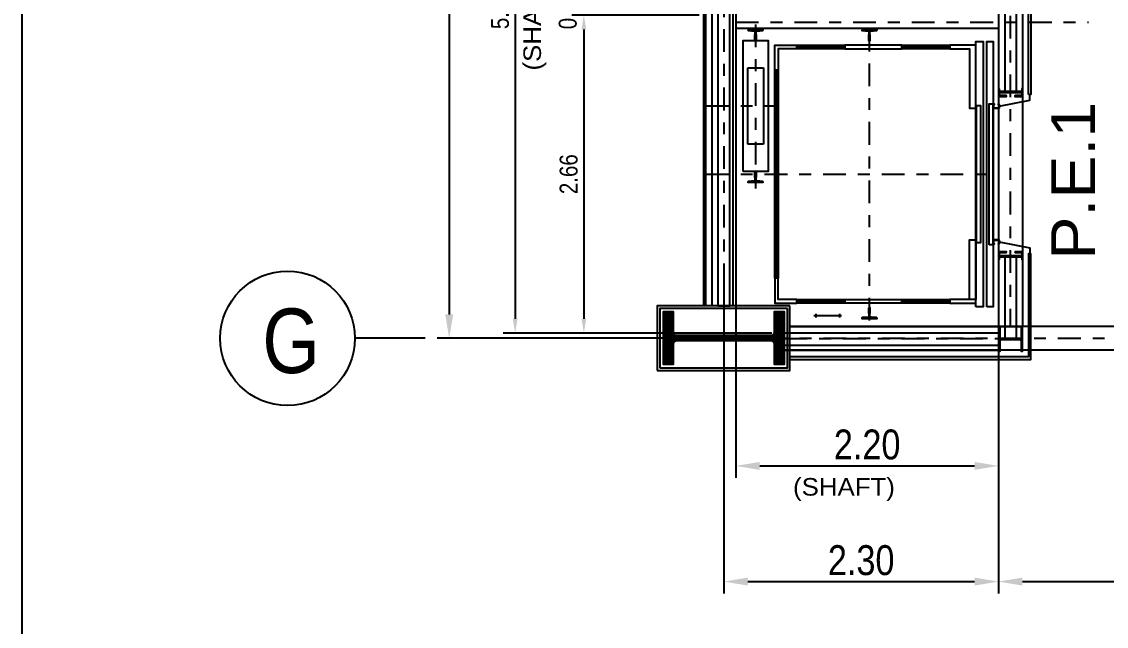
# Model space of a CAD drawing. Header units: millimetres. Extents: x 2148 to 2681, y 758 to 986.
# Drawn here: x 2480.45 to 2489.53, y 844.07 to 849.13 of the extents above; entities that cross this region are included whole.
import ezdxf

# ---------------------------------------------------------------- set-up
doc = ezdxf.new("R2010")
doc.units = ezdxf.units.MM
doc.linetypes.add('ACAD_ISO02W100', pattern=[15, 12, -3])
doc.linetypes.add('CENTER2', pattern=[28.575, 19.05, -3.175, 3.175, -3.175])
for name, color, linetype in [('ar elev', 2, 'Continuous'), ('cladding', 2, 'Continuous'), ('DIM', 20, 'Continuous'), ('ELAYOUT', 4, 'Continuous'), ('HATCH', 8, 'Continuous'), ('p-boarder', 2, 'Continuous'), ('S-COLS', 6, 'Continuous'), ('TEXT', 6, 'Continuous'), ('wall', 4, 'Continuous')]:
    doc.layers.add(name, color=color, linetype=linetype)
doc.styles.add('ARIALNW', font='ARIALN.TTF')
doc.styles.add('MMTX$0$ESMX$0$X-OPTA1D', font='x-opta1d')
doc.dimstyles.new('DIM 100', dxfattribs={"dimtxt": 0.2, "dimasz": 0.2, "dimexe": 0.1, "dimexo": 0, "dimgap": 0.05, "dimtad": 1, "dimzin": 0, "dimdsep": 46, "dimtxsty": 'ARIALNW', "dimcen": 0.09, "dimclrd": 6, "dimclre": 6, "dimclrt": 13, "dimadec": 0, "dimazin": 0, "dimtfac": 1, "dimtofl": 0, "dimtmove": 2, "dimatfit": 3, "dimfxl": 1, "dimtolj": 1, "dimtzin": 0, "dimarcsym": 0})

# ---------------------------------------------------------------- blocks, each defined once
blk = doc.blocks.new('*D2731')
at = {"color": 6, "lineweight": -2, "ltscale": 0.05, "transparency": 16777216}
for p, q in [((2485.847, 854.4778), (2483.9273, 854.4778)), ((2484.0273, 854.2778), (2484.0273, 846.676)), ((2485.847, 846.476), (2483.9273, 846.476))]:
    blk.add_line(p, q, dxfattribs=at)
at = {"color": 6, "ltscale": 0.05, "transparency": 16777216}
for points in [[(2483.994, 854.2778), (2484.0606, 854.2778), (2484.0273, 854.4778)], [(2483.994, 846.676), (2484.0606, 846.676), (2484.0273, 846.476)]]:
    blk.add_solid(points, dxfattribs=at)
at = {"layer": 'Defpoints', "color": 0, "ltscale": 0.05, "transparency": 16777216}
for p in [(2485.847, 854.4778), (2484.0273, 846.476), (2485.847, 846.476, 0)]:
    blk.add_point(p, dxfattribs=at)
at = {"color": 13, "ltscale": 0.05, "transparency": 16777216, "insert": (2483.8497, 850.4769), "char_height": 0.25, "attachment_point": 5, "rotation": 90, "style": 'ARIALNW'}
blk.add_mtext('\\A1;8.00', dxfattribs=at)
blk = doc.blocks.new('*D2733')
at = {"color": 6, "lineweight": -2, "ltscale": 0.05, "transparency": 16777216}
for p, q in [((2486.4252, 847.1097), (2486.4252, 845.3081)), ((2488.623, 846.727), (2488.623, 845.3081)), ((2486.6252, 845.4081), (2488.423, 845.4081))]:
    blk.add_line(p, q, dxfattribs=at)
at = {"color": 6, "ltscale": 0.05, "transparency": 16777216}
for points in [[(2486.6252, 845.4414), (2486.6252, 845.3748), (2486.4252, 845.4081)], [(2488.423, 845.4414), (2488.423, 845.3748), (2488.623, 845.4081)]]:
    blk.add_solid(points, dxfattribs=at)
at = {"layer": 'Defpoints', "color": 0, "ltscale": 0.05, "transparency": 16777216}
for p in [(2486.4252, 847.1097, 0), (2488.623, 846.727, 0), (2488.623, 845.4081)]:
    blk.add_point(p, dxfattribs=at)
at = {"color": 13, "ltscale": 0.05, "transparency": 16777216, "insert": (2487.5241, 845.5857), "char_height": 0.25, "attachment_point": 5, "style": 'ARIALNW'}
blk.add_mtext('\\A1;2.20', dxfattribs=at)
blk = doc.blocks.new('*D2735')
at = {"color": 6, "lineweight": -2, "ltscale": 0.05, "transparency": 16777216}
for p, q in [((2488.623, 845.6825), (2488.623, 844.3397)), ((2491.8203, 845.6831), (2491.8203, 844.3397)), ((2488.823, 844.4397), (2491.6203, 844.4397))]:
    blk.add_line(p, q, dxfattribs=at)
at = {"color": 6, "ltscale": 0.05, "transparency": 16777216}
for points in [[(2488.823, 844.473), (2488.823, 844.4063), (2488.623, 844.4397)], [(2491.6203, 844.473), (2491.6203, 844.4063), (2491.8203, 844.4397)]]:
    blk.add_solid(points, dxfattribs=at)
at = {"layer": 'Defpoints', "color": 0, "ltscale": 0.05, "transparency": 16777216}
for p in [(2488.623, 845.6825), (2491.8203, 845.6831), (2491.8203, 844.4397)]:
    blk.add_point(p, dxfattribs=at)
at = {"color": 13, "ltscale": 0.05, "transparency": 16777216, "insert": (2490.2217, 844.6173), "char_height": 0.25, "attachment_point": 5, "style": 'ARIALNW'}
blk.add_mtext('\\A1;3.20', dxfattribs=at)
blk = doc.blocks.new('*D2736')
at = {"color": 6, "lineweight": -2, "ltscale": 0.05, "transparency": 16777216}
for p, q in [((2486.3252, 847.0309), (2486.3252, 844.3397)), ((2488.623, 846.0101), (2488.623, 844.3397)), ((2486.5252, 844.4397), (2488.423, 844.4397))]:
    blk.add_line(p, q, dxfattribs=at)
at = {"color": 6, "ltscale": 0.05, "transparency": 16777216}
for points in [[(2486.5252, 844.473), (2486.5252, 844.4063), (2486.3252, 844.4397)], [(2488.423, 844.473), (2488.423, 844.4063), (2488.623, 844.4397)]]:
    blk.add_solid(points, dxfattribs=at)
at = {"layer": 'Defpoints', "color": 0, "ltscale": 0.05, "transparency": 16777216}
for p in [(2486.3252, 847.0309, 0), (2488.623, 846.0101), (2488.623, 844.4397)]:
    blk.add_point(p, dxfattribs=at)
at = {"color": 13, "ltscale": 0.05, "transparency": 16777216, "insert": (2487.4741, 844.6173), "char_height": 0.25, "attachment_point": 5, "style": 'ARIALNW'}
blk.add_mtext('\\A1;2.30', dxfattribs=at)
blk = doc.blocks.new('A$C1DB67A09')
at = {"layer": 'wall', "color": 16, "linetype": 'ByBlock', "ltscale": 1.5, "elevation": 0}
blk.add_lwpolyline([(9.4918, -81.2801), (106.6918, -81.2801), (106.6918, -9.4801), (9.4918, -9.4801)], close=True, dxfattribs=at)
blk = doc.blocks.new('*D2842')
at = {"layer": 'cladding', "color": 6, "lineweight": -2, "transparency": 16777216}
for p, q in [((2486.4686, 851.9436), (2484.4789, 851.9436)), ((2484.5789, 851.8236), (2484.5789, 846.6392)), ((2486.7278, 846.5192), (2484.4789, 846.5192))]:
    blk.add_line(p, q, dxfattribs=at)
at = {"layer": 'cladding', "color": 6, "transparency": 16777216}
for points in [[(2484.5589, 851.8236), (2484.5989, 851.8236), (2484.5789, 851.9436)], [(2484.5589, 846.6392), (2484.5989, 846.6392), (2484.5789, 846.5192)]]:
    blk.add_solid(points, dxfattribs=at)
at = {"layer": 'Defpoints', "color": 0, "transparency": 16777216}
for p in [(2486.4686, 851.9436), (2484.5789, 846.5192), (2486.7278, 846.5192)]:
    blk.add_point(p, dxfattribs=at)
at = {"layer": 'cladding', "color": 13, "transparency": 16777216, "insert": (2484.4523, 849.2314), "char_height": 0.15, "attachment_point": 5, "rotation": 90, "style": 'ARIALNW'}
blk.add_mtext('\\A1;5.42', dxfattribs=at)
blk = doc.blocks.new('*D2843')
at = {"layer": 'cladding', "color": 6, "lineweight": -2, "transparency": 16777216}
for p, q in [((2485.1539, 849.4002), (2485.1539, 849.5202)), ((2486.1199, 849.2802), (2485.0539, 849.2802)), ((2486.1199, 849.1803), (2485.0539, 849.1803)), ((2485.1539, 849.0603), (2485.1539, 848.9403))]:
    blk.add_line(p, q, dxfattribs=at)
at = {"layer": 'cladding', "color": 6, "transparency": 16777216}
for points in [[(2485.1339, 849.4002), (2485.1739, 849.4002), (2485.1539, 849.2802)], [(2485.1339, 849.0603), (2485.1739, 849.0603), (2485.1539, 849.1803)]]:
    blk.add_solid(points, dxfattribs=at)
at = {"layer": 'Defpoints', "color": 0, "transparency": 16777216}
for p in [(2486.1199, 849.2802), (2485.1539, 849.1803), (2486.1199, 849.1803)]:
    blk.add_point(p, dxfattribs=at)
at = {"layer": 'cladding', "color": 13, "transparency": 16777216, "insert": (2485.0196, 849.2302), "char_height": 0.15, "attachment_point": 5, "rotation": 90, "style": 'ARIALNW'}
blk.add_mtext('\\A1;0.10', dxfattribs=at)
blk = doc.blocks.new('*D2844')
at = {"layer": 'cladding', "color": 6, "lineweight": -2, "transparency": 16777216}
for p, q in [((2485.7244, 849.1803), (2485.0539, 849.1803)), ((2485.1539, 849.0603), (2485.1539, 846.6392)), ((2486.7278, 846.5192), (2485.0539, 846.5192))]:
    blk.add_line(p, q, dxfattribs=at)
at = {"layer": 'cladding', "color": 6, "transparency": 16777216}
for points in [[(2485.1339, 849.0603), (2485.1739, 849.0603), (2485.1539, 849.1803)], [(2485.1339, 846.6392), (2485.1739, 846.6392), (2485.1539, 846.5192)]]:
    blk.add_solid(points, dxfattribs=at)
at = {"layer": 'Defpoints', "color": 0, "transparency": 16777216}
for p in [(2485.7244, 849.1803), (2485.1539, 846.5192), (2486.7278, 846.5192)]:
    blk.add_point(p, dxfattribs=at)
at = {"layer": 'cladding', "color": 13, "transparency": 16777216, "insert": (2485.0273, 847.8498), "char_height": 0.15, "attachment_point": 5, "rotation": 90, "style": 'ARIALNW'}
blk.add_mtext('\\A1;2.66', dxfattribs=at)

msp = doc.modelspace()

# ---------------------------------------------------------------- hatches: boundary and pattern name
at = {"ltscale": 0.05}
h = msp.add_hatch(dxfattribs=at)
h.set_pattern_fill('ANSI31', color=8, scale=0.05, style=0)
h.set_pattern_definition([(45, (81353.141481, 3207.805891), (-0.0044194173824, 0.0044194173824), [])])
h.paths.add_polyline_path([(2485.8191841, 846.2576966), (2485.9012261, 846.2576966), (2485.9012261, 846.4268606, -0.414213562), (2485.9303091, 846.4559436), (2486.7199951, 846.4559436, -0.414213562), (2486.7490781, 846.4268606), (2486.7490781, 846.2576966), (2486.8311201, 846.2576966), (2486.8311201, 846.4786766), (2486.8311201, 846.6996566), (2486.7490781, 846.6996566), (2486.7490781, 846.5304926, -0.414213562), (2486.7199951, 846.5014096), (2485.9303091, 846.5014096, -0.414213562), (2485.9012261, 846.5304926), (2485.9012261, 846.6996566), (2485.8191841, 846.6996566)])

# ---------------------------------------------------------------- linework, layer by layer
for p, q in [((2486.4251521, 849.0732412, 0), (2488.6194638, 849.0732412, 0)), ((2483.8272955, 846.4759781, 0), (2483.2380936, 846.4759781, 0))]:
    msp.add_line(p, q, dxfattribs=at)
msp.add_circle((2482.674597, 846.4759781, 0), 0.5634965)
at = {"layer": 'ar elev', "color": 8, "linetype": 'CENTER2', "ltscale": 0.01}
for p, q in [((2486.5902123, 849.1025897, 0), (2486.5902123, 847.6882202, 0)), ((2487.5428701, 846.6252471, 0), (2487.5428701, 849.076275, 0)), ((2486.1754709, 848.4214202, 0), (2486.7461301, 848.4214202, 0)), ((2486.1754709, 847.8507611, 0), (2488.6296172, 847.8507611, 0))]:
    msp.add_line(p, q, dxfattribs=at)
at = {"layer": 'ar elev', "color": 8}
for p, q in [((2487.078235, 846.6657858, 0), (2487.3089934, 846.6657858, 0)), ((2487.0907085, 846.6689041, 0), (2487.0891493, 846.6657858, 0)), ((2487.0891493, 846.6657858, 0), (2487.0907085, 846.6626674, 0)), ((2487.0938268, 846.6704633, 0), (2487.0907085, 846.6689041, 0)), ((2487.0907085, 846.6626674, 0), (2487.0969452, 846.6626674, 0)), ((2487.0938268, 846.6813775, 0), (2487.0938268, 846.650194, 0)), ((2487.0969452, 846.6689041, 0), (2487.0938268, 846.6704633, 0)), ((2487.0969452, 846.6626674, 0), (2487.0969452, 846.6689041, 0)), ((2487.2902833, 846.6689041, 0), (2487.2887241, 846.6657858, 0)), ((2487.2887241, 846.6657858, 0), (2487.2902833, 846.6626674, 0)), ((2487.2934016, 846.6704633, 0), (2487.2902833, 846.6689041, 0)), ((2487.2902833, 846.6626674, 0), (2487.29652, 846.6626674, 0)), ((2487.2934016, 846.6813776, 0), (2487.2934016, 846.650194, 0)), ((2487.29652, 846.6689041, 0), (2487.2934016, 846.6704633, 0)), ((2487.2980791, 846.6657858, 0), (2487.29652, 846.6689041, 0)), ((2487.29652, 846.6626674, 0), (2487.2980791, 846.6657858, 0))]:
    msp.add_line(p, q, dxfattribs=at)
at = {"layer": 'ar elev', "elevation": 0}
for points in [[(2486.175471, 846.7467352), (2486.1754709, 852.1431782), (2488.8744081, 852.1431782), (2488.8744081, 851.2793936), (2488.8946774, 851.2793936), (2488.8946774, 852.1634475), (2486.1552016, 852.1634475), (2486.1552016, 846.7467352)], [(2486.780432, 848.7207824), (2486.7508076, 848.7207824), (2486.7508076, 848.9312714), (2486.9363498, 848.9312714), (2486.9363498, 848.9000879), (2486.780432, 848.9000879), (2486.780432, 848.7207824)], [(2488.216435, 848.9312715), (2488.216435, 848.9000879), (2488.3801487, 848.9000879), (2488.3801487, 848.4011509), (2488.4347199, 848.4011509), (2488.4347199, 848.9312715), (2488.216435, 848.9312715)], [(2488.5251523, 846.7406263), (2488.5251522, 848.9608958), (2488.5797235, 848.9608958), (2488.5797235, 846.7406263), (2488.5251523, 846.7406263)], [(2488.6296172, 848.4183021), (2488.8853224, 848.4681958), (2488.8853224, 848.5180895)], [(2488.6296172, 847.2832205), (2488.8853224, 847.2333268), (2488.8853224, 847.1834331)], [(2486.8780071, 846.2993789), (2488.8946775, 846.299379), (2488.8946774, 847.1834329), (2488.8744081, 847.1834329), (2488.8744081, 846.3196483), (2486.8780071, 846.3196482)], [(2486.780432, 846.9807397), (2486.7508076, 846.9807397), (2486.7508076, 846.7702507), (2486.9363498, 846.7702507), (2486.9363498, 846.8014343), (2486.780432, 846.8014343), (2486.780432, 846.9807397)]]:
    msp.add_lwpolyline(points, dxfattribs=at)
for points in [[(2488.8744081, 848.5180895), (2488.8744081, 849.9447374), (2488.8946774, 849.9447374), (2488.8946774, 848.5180895)], [(2486.4857474, 847.8710304), (2486.4857474, 848.9702509), (2486.6946772, 848.9702509), (2486.6946772, 847.8710304)], [(2487.3386177, 848.9312715), (2487.3386177, 848.9000879), (2487.814167, 848.9000879), (2487.814167, 848.9312715)], [(2488.4347199, 846.7406263), (2488.4347199, 848.9608958), (2488.4955278, 848.9608958), (2488.4955278, 846.7406263)], [(2486.7508076, 848.7145457), (2486.7508076, 848.7207824), (2486.7508076, 848.7207824), (2486.7508076, 848.7145457)], [(2488.6264988, 848.5664238), (2488.6249396, 848.5664238), (2488.6249396, 848.5009383), (2488.6904251, 848.5009383), (2488.6904251, 848.5024975), (2488.6888659, 848.5056159), (2488.6857476, 848.507175), (2488.6389722, 848.507175), (2488.6342947, 848.5087342), (2488.6311763, 848.5149709), (2488.6311763, 848.5617463), (2488.6296172, 848.5648646)], [(2488.6311763, 848.5430361), (2488.6311763, 848.5336811), (2488.8198369, 848.5336811), (2488.8198369, 848.5430361)], [(2488.8167185, 848.5087342), (2488.8104818, 848.507175), (2488.7637065, 848.507175), (2488.7605881, 848.5056159), (2488.7605881, 848.5024975), (2488.7605881, 848.5009383), (2488.8245144, 848.5009383), (2488.8245144, 848.5664238), (2488.8229552, 848.5664238), (2488.8198369, 848.5648646), (2488.8198369, 848.5617463), (2488.8198369, 848.5149709)], [(2488.4393975, 847.2754244), (2488.4393975, 848.4260978), (2488.4736994, 848.4260978), (2488.4736994, 847.2754244)], [(2488.5438624, 847.2598326), (2488.5438624, 848.4401304), (2488.5766051, 848.4401304), (2488.5766051, 847.2598326)], [(2488.5812826, 848.435453), (2488.5797235, 848.4323347), (2488.5797235, 848.4042695), (2488.5812826, 848.4011511), (2488.5828418, 848.4011511), (2488.6264988, 848.4011511), (2488.6296172, 848.4011511), (2488.6296172, 848.4042695), (2488.6296172, 848.4323347), (2488.6296172, 848.435453), (2488.6202621, 848.435453), (2488.6202621, 848.4338938), (2488.628058, 848.4338938), (2488.628058, 848.4027103), (2488.5828418, 848.4027103), (2488.5828418, 848.4338938), (2488.5906377, 848.4338938), (2488.5906377, 848.435453)], [(2488.3801487, 846.8014343), (2488.3801487, 847.3003712), (2488.4347199, 847.3003712), (2488.4347199, 846.8014343)], [(2488.5797235, 847.2972531), (2488.5797235, 847.2691879), (2488.5812827, 847.2660695), (2488.5828418, 847.2660695), (2488.5906377, 847.2660695), (2488.5906377, 847.2676287), (2488.5828418, 847.2676287), (2488.5828418, 847.2988122), (2488.628058, 847.2988122), (2488.628058, 847.2676287), (2488.6202621, 847.2676287), (2488.6202621, 847.2660695), (2488.6264988, 847.2660695), (2488.6296172, 847.2660695), (2488.6296172, 847.2691879), (2488.6296172, 847.2972531), (2488.6296172, 847.3003714), (2488.6264988, 847.3003714), (2488.5828418, 847.3003714), (2488.5812827, 847.3003714)], [(2488.6249396, 847.2005839), (2488.6249396, 847.1350984), (2488.6264988, 847.1350984), (2488.6296172, 847.1366576), (2488.6311764, 847.1397759), (2488.6311764, 847.1865513), (2488.6342947, 847.192788), (2488.6389722, 847.1943471), (2488.6857476, 847.1943471), (2488.6888659, 847.1959063), (2488.6904251, 847.1990247), (2488.6904251, 847.2005839)], [(2488.7605881, 847.2005839), (2488.7605881, 847.1959063), (2488.7637065, 847.1943471), (2488.8104818, 847.1943471), (2488.8167185, 847.192788), (2488.8198369, 847.1865513), (2488.8198369, 847.1366576), (2488.8229553, 847.1350984), (2488.8245144, 847.1350984), (2488.8245144, 847.2005839)], [(2488.6311764, 847.1678411), (2488.6311764, 847.158486), (2488.8198369, 847.158486), (2488.8198369, 847.1678411)], [(2487.3386178, 846.7702507), (2487.3386178, 846.8014343), (2487.814167, 846.8014343), (2487.814167, 846.7702507)], [(2488.216435, 846.8014343), (2488.216435, 846.7702507), (2488.4347199, 846.7702507), (2488.4347199, 846.8014343)], [(2488.6249396, 846.5706759), (2488.6249396, 846.369542), (2488.6374131, 846.369542), (2488.6374131, 846.4521784), (2488.6389723, 846.4599743), (2488.6436498, 846.4646518), (2488.6498865, 846.466211), (2488.7995676, 846.466211), (2488.8073635, 846.4646518), (2488.812041, 846.4599743), (2488.8136002, 846.4521784), (2488.8136002, 846.369542), (2488.8245144, 846.369542), (2488.8245144, 846.5706759), (2488.8136002, 846.5706759), (2488.8136002, 846.4864803), (2488.812041, 846.4802436), (2488.8073635, 846.4755661), (2488.7995676, 846.4740069), (2488.6498865, 846.4740069), (2488.6436498, 846.4755661), (2488.6389723, 846.4802436), (2488.6374131, 846.4864803), (2488.6374131, 846.5706759)]]:
    msp.add_lwpolyline(points, close=True, dxfattribs=at)
at = {"layer": 'ar elev', "color": 3, "elevation": 0}
for points in [[(2486.2752583, 849.2275153), (2486.2752584, 846.7467352), (2486.3750458, 846.7467352), (2486.3750457, 849.2275153)], [(2488.6748333, 849.2275153), (2488.6748333, 848.5430361), (2488.7746207, 848.5430361), (2488.7746207, 849.2275153)], [(2488.6748333, 847.158486), (2488.6748333, 846.4740069), (2488.7746207, 846.4740069), (2488.7746207, 847.158486)], [(2486.8311201, 846.519223), (2486.8311201, 846.4194356), (2488.6249396, 846.4194357), (2488.6249396, 846.5192231)]]:
    msp.add_lwpolyline(points, close=True, dxfattribs=at)
at = {"layer": 'ar elev', "color": 8, "elevation": 0}
for points in [[(2486.526286, 849.059124), (2486.526286, 849.0560057), (2486.5278452, 849.0528873), (2486.5309635, 849.0513281), (2486.579298, 849.0482098), (2486.5839756, 849.0466506), (2486.5855348, 849.0419731), (2486.5855348, 849.0201446), (2486.5824164, 849.0154671), (2486.5824164, 848.9718101), (2486.5839756, 848.9702509), (2486.5980082, 848.9702509), (2486.5980082, 849.0154671), (2486.5948898, 849.0201446), (2486.5948898, 849.0419731), (2486.5980082, 849.0466506), (2486.6026857, 849.0482098), (2486.649461, 849.0513282), (2486.6525794, 849.0528873), (2486.6541386, 849.0560057), (2486.6541386, 849.059124)], [(2487.4805029, 849.0591241), (2487.4805029, 849.0560057), (2487.4805029, 849.0528873), (2487.4836213, 849.0513282), (2487.5319558, 849.0482098), (2487.5366333, 849.0466506), (2487.5381925, 849.0419731), (2487.5381925, 849.0201446), (2487.5350742, 849.0154671), (2487.5350742, 848.9998753), (2487.5350742, 848.9718101), (2487.5366334, 848.9702509), (2487.550666, 848.9702509), (2487.550666, 848.9718101), (2487.550666, 849.0154671), (2487.5475476, 849.0201446), (2487.5475476, 849.0419731), (2487.550666, 849.0466506), (2487.5553435, 849.0482098), (2487.603678, 849.0513282), (2487.6052372, 849.0528873), (2487.6067964, 849.0560057), (2487.6067964, 849.0591241)], [(2486.9363498, 848.9000879), (2486.9363498, 848.9312715), (2487.3386177, 848.9312715), (2487.3386177, 848.9000879)], [(2486.9363498, 848.9110021), (2486.9363498, 848.9203572), (2487.3386177, 848.9203572), (2487.3386177, 848.9110021)], [(2487.814167, 848.9000879), (2487.814167, 848.9312715), (2488.216435, 848.9312715), (2488.216435, 848.9000879)], [(2487.814167, 848.9110021), (2487.814167, 848.9203572), (2488.216435, 848.9203572), (2488.216435, 848.9110021)], [(2486.7508076, 846.9807397), (2486.7508076, 848.7207824), (2486.780432, 848.7207824), (2486.780432, 846.9807397)], [(2486.7601627, 846.9807397), (2486.7601627, 848.7207824), (2486.7710769, 848.7207824), (2486.7710769, 846.9807397)], [(2486.5855348, 847.8211367), (2486.5855348, 847.7993082), (2486.5839756, 847.7946307), (2486.5792981, 847.7930715), (2486.5309635, 847.7899531), (2486.5278452, 847.7883939), (2486.526286, 847.7852756), (2486.526286, 847.7821572), (2486.6541386, 847.7821572), (2486.6541386, 847.7852756), (2486.6525794, 847.7883939), (2486.6494611, 847.7899531), (2486.6026857, 847.7930715), (2486.5980082, 847.7946307), (2486.5948898, 847.7993082), (2486.5948898, 847.8211367), (2486.5980082, 847.8258142), (2486.5980082, 847.8694712), (2486.5980082, 847.8710304), (2486.5839756, 847.8710304), (2486.5824164, 847.8694712), (2486.5824164, 847.8258142)], [(2486.9363498, 846.7702507), (2486.9363498, 846.8014343), (2487.3386178, 846.8014343), (2487.3386178, 846.7702507)], [(2486.9363498, 846.7796058), (2486.9363498, 846.79052), (2487.3386178, 846.79052), (2487.3386178, 846.7796058)], [(2487.5366334, 846.7312713), (2487.5350742, 846.7297121), (2487.5350742, 846.6860551), (2487.5366334, 846.6860551), (2487.5381926, 846.6813776), (2487.5381926, 846.6595491), (2487.5366334, 846.6548715), (2487.5319558, 846.6533124), (2487.4836213, 846.650194), (2487.480503, 846.6486348), (2487.480503, 846.6423981), (2487.6067964, 846.6423981), (2487.6067964, 846.6455165), (2487.6052372, 846.6486348), (2487.603678, 846.650194), (2487.5553435, 846.6533124), (2487.550666, 846.6548715), (2487.5475476, 846.6595491), (2487.5475476, 846.6813776), (2487.550666, 846.6860551), (2487.550666, 846.7016469), (2487.550666, 846.7297121), (2487.550666, 846.7312713)], [(2487.8141671, 846.7702507), (2487.8141671, 846.8014343), (2488.216435, 846.8014343), (2488.216435, 846.7702507)], [(2487.8141671, 846.7796058), (2487.8141671, 846.79052), (2488.216435, 846.79052), (2488.216435, 846.7796058)]]:
    msp.add_lwpolyline(points, close=True, dxfattribs=at)
at = {"layer": 'ar elev', "linetype": 'ACAD_ISO02W100', "ltscale": 0.3, "elevation": 0}
msp.add_lwpolyline([(2486.5247268, 848.1002295), (2486.5247268, 848.7410517), (2486.6572569, 848.7410517), (2486.6572569, 848.1002295)], close=True, dxfattribs=at)
at = {"layer": 'ELAYOUT', "ltscale": 10}
msp.add_line((2486.4001521, 854.1242508, 0.0000001), (2486.4001521, 846.7467352, 0), dxfattribs=at)
at = {"layer": 'HATCH', "linetype": 'CENTER2', "ltscale": 0.01}
for p, q in [((2486.3251521, 854.4603367, 0), (2486.3251521, 846.9559781, 0)), ((2488.7217208, 854.0803367, 0), (2488.7217208, 846.5759781, 0)), ((2486.4251521, 849.1221075, 0.0000001), (2489.3759997, 849.1221075, 0.0000001)), ((2486.6681318, 846.4759781, 0), (2494.9821723, 846.4759781, 0)), ((2486.8313327, 846.4740069, 0), (2488.6274818, 846.4740069, 0))]:
    msp.add_line(p, q, dxfattribs=at)
at = {"layer": 'HATCH', "color": 4, "linetype": 'ByBlock', "ltscale": 0.5, "elevation": 0}
for points in [[(2485.7681085, 846.2077171), (2486.8780071, 846.2077171), (2486.8780071, 846.7467352)], [(2486.8780071, 846.7467352), (2485.7681085, 846.7467352), (2485.7681085, 846.2077171)], [(2485.7881085, 846.2277171), (2486.8580071, 846.2277171), (2486.8580071, 846.7267352)], [(2486.8580071, 846.7267352), (2485.7881085, 846.7267352), (2485.7881085, 846.2277171)]]:
    msp.add_lwpolyline(points, dxfattribs=at)
at = {"layer": 'p-boarder', "ltscale": 10}
for p, q in [((2488.8230306, 854.8033877, 0), (2488.8230306, 846.5759781, 0)), ((2488.6230306, 854.3783595, 0), (2488.6230306, 846.5759781, 0)), ((2486.2251521, 854.1968149, 0), (2486.2251521, 846.7467352, 0)), ((2486.4251521, 849.1956228, 0.0000001), (2486.4251521, 846.7467352, 0)), ((2495.0011398, 846.5759781, 0), (2486.8780071, 846.5759781, 0)), ((2486.8795947, 846.5760069, 0), (2488.8274818, 846.5760069, 0)), ((2486.8795947, 846.5760069, 0), (2488.6274818, 846.5760069, 0)), ((2488.6274818, 846.5760069, 0), (2486.8795947, 846.5760069, 0.0000001)), ((2486.8311201, 846.3760069, 0), (2488.6274818, 846.3760069, 0)), ((2486.8311201, 846.3760069, 0), (2488.6274818, 846.3760069, 0)), ((2486.8311201, 846.3760069, 0), (2488.6274818, 846.3760069, 0)), ((2486.8311201, 846.3760069, 0), (2488.6274818, 846.3760069, 0)), ((2495.0011398, 846.3759781, 0.0000001), (2486.8311201, 846.3759781, 0))]:
    msp.add_line(p, q, dxfattribs=at)
at = {"layer": 'S-COLS', "ltscale": 0.5, "elevation": 0}
msp.add_lwpolyline([(2486.8311201, 846.4784275), (2486.8311201, 846.2574475), (2486.7490781, 846.2574475), (2486.7490781, 846.4266115, 0.414213562), (2486.7199951, 846.4556945), (2485.9303091, 846.4556945, 0.414213562), (2485.9012261, 846.4266115), (2485.9012261, 846.2574475), (2485.8191841, 846.2574475), (2485.8191841, 846.6994075), (2485.9012261, 846.6994075), (2485.9012261, 846.5302435, 0.414213562), (2485.9303091, 846.5011605), (2486.7199951, 846.5011605, 0.414213562), (2486.7490781, 846.5302435), (2486.7490781, 846.6994075), (2486.8311201, 846.6994075), (2486.8311201, 846.4784275)], format="xyb", dxfattribs=at)

# ---------------------------------------------------------------- block references
at = {"layer": 'DIM', "color": 8}
msp.add_blockref('A$C1DB67A09', (2470.958248, 917.3189005), dxfattribs=at)

# ---------------------------------------------------------------- texts
at = {"color": 2, "style": 'MMTX$0$ESMX$0$X-OPTA1D', "text_generation_flag": 6, "width": 1.1}
for s, height, rotation, p in [('(SHAFT)', 0.147, 270, (2484.7950842, 848.7176318, -0.0000001)), ('P.E.1', 0.3675, 270, (2489.4315249, 847.1346131, 0)), ('(SHAFT)', 0.147, 180, (2486.9038483, 845.1592905, -0.0000001))]:
    msp.add_text(s, height=height, rotation=rotation, dxfattribs=at).set_placement(p)
at = {"layer": 'TEXT', "insert": (2482.463657, 846.7251071, 0), "char_height": 0.54, "width": 3.396423809, "attachment_point": 1, "style": 'ARIALNW'}
msp.add_mtext('G ', dxfattribs=at)

# ---------------------------------------------------------------- dimensions: what is measured, and where the dimension line sits
at = {"ltscale": 0.05}
dim = msp.add_linear_dim(base=(2484.0272955, 846.4759781, 0), p1=(2485.8470391, 854.4777949, 0), p2=(2485.8470391, 846.4759781, 0), angle=90, dimstyle='DIM 100', override={"dimtxt": 0.25}, dxfattribs=at)
dim.commit()
dim.dimension.update_dxf_attribs({"geometry": '*D2731', "text_midpoint": (2483.8496523, 850.4768865, 0)})
for base, p1, p2, picture, middle in [((2488.6230306, 845.4081037, 0), (2486.4251521, 847.1097252, 0), (2488.6230306, 846.7269817, 0), '*D2733', (2487.5240913, 845.585747, 0)), ((2488.6230306, 844.4396619, 0), (2486.3251521, 847.0309325, 0), (2488.6230306, 846.0101249, 0), '*D2736', (2487.4740913, 844.6173052, 0)), ((2491.820289, 844.4396619, 0), (2488.6230306, 845.6824748, 0), (2491.820289, 845.6831437, 0), '*D2735', (2490.2216598, 844.6173052, 0))]:
    dim = msp.add_linear_dim(base=base, p1=p1, p2=p2, dimstyle='DIM 100', override={"dimtxt": 0.25}, dxfattribs=at)
    dim.commit()
    dim.dimension.update_dxf_attribs({"geometry": picture, "text_midpoint": middle})
at = {"layer": 'cladding'}
for base, p1, picture, middle in [((2484.578932, 846.519223, 0), (2486.4685752, 851.9436034, 0), '*D2842', (2484.4523461, 849.2314132, 0)), ((2485.1538835, 846.519223, 0), (2485.7244324, 849.1803143, 0), '*D2844', (2485.0272975, 847.8497686, 0))]:
    dim = msp.add_linear_dim(base=base, p1=p1, p2=(2486.7277852, 846.519223, 0), angle=90, dimstyle='DIM 100', override={"dimtxt": 0.15, "dimasz": 0.12}, dxfattribs=at)
    dim.commit()
    dim.dimension.update_dxf_attribs({"geometry": picture, "text_midpoint": middle})
dim = msp.add_linear_dim(base=(2485.1538835, 849.1803143, 0), p1=(2486.1198764, 849.2801734, 0), p2=(2486.1198764, 849.1803143, 0), angle=90, dimstyle='DIM 100', override={"dimtxt": 0.15, "dimasz": 0.12}, dxfattribs=at)
dim.commit()
dim.dimension.update_dxf_attribs({"geometry": '*D2843', "text_midpoint": (2485.019625, 849.2302438, 0), "dimtype": 160})

doc.saveas('drawing.dxf')
